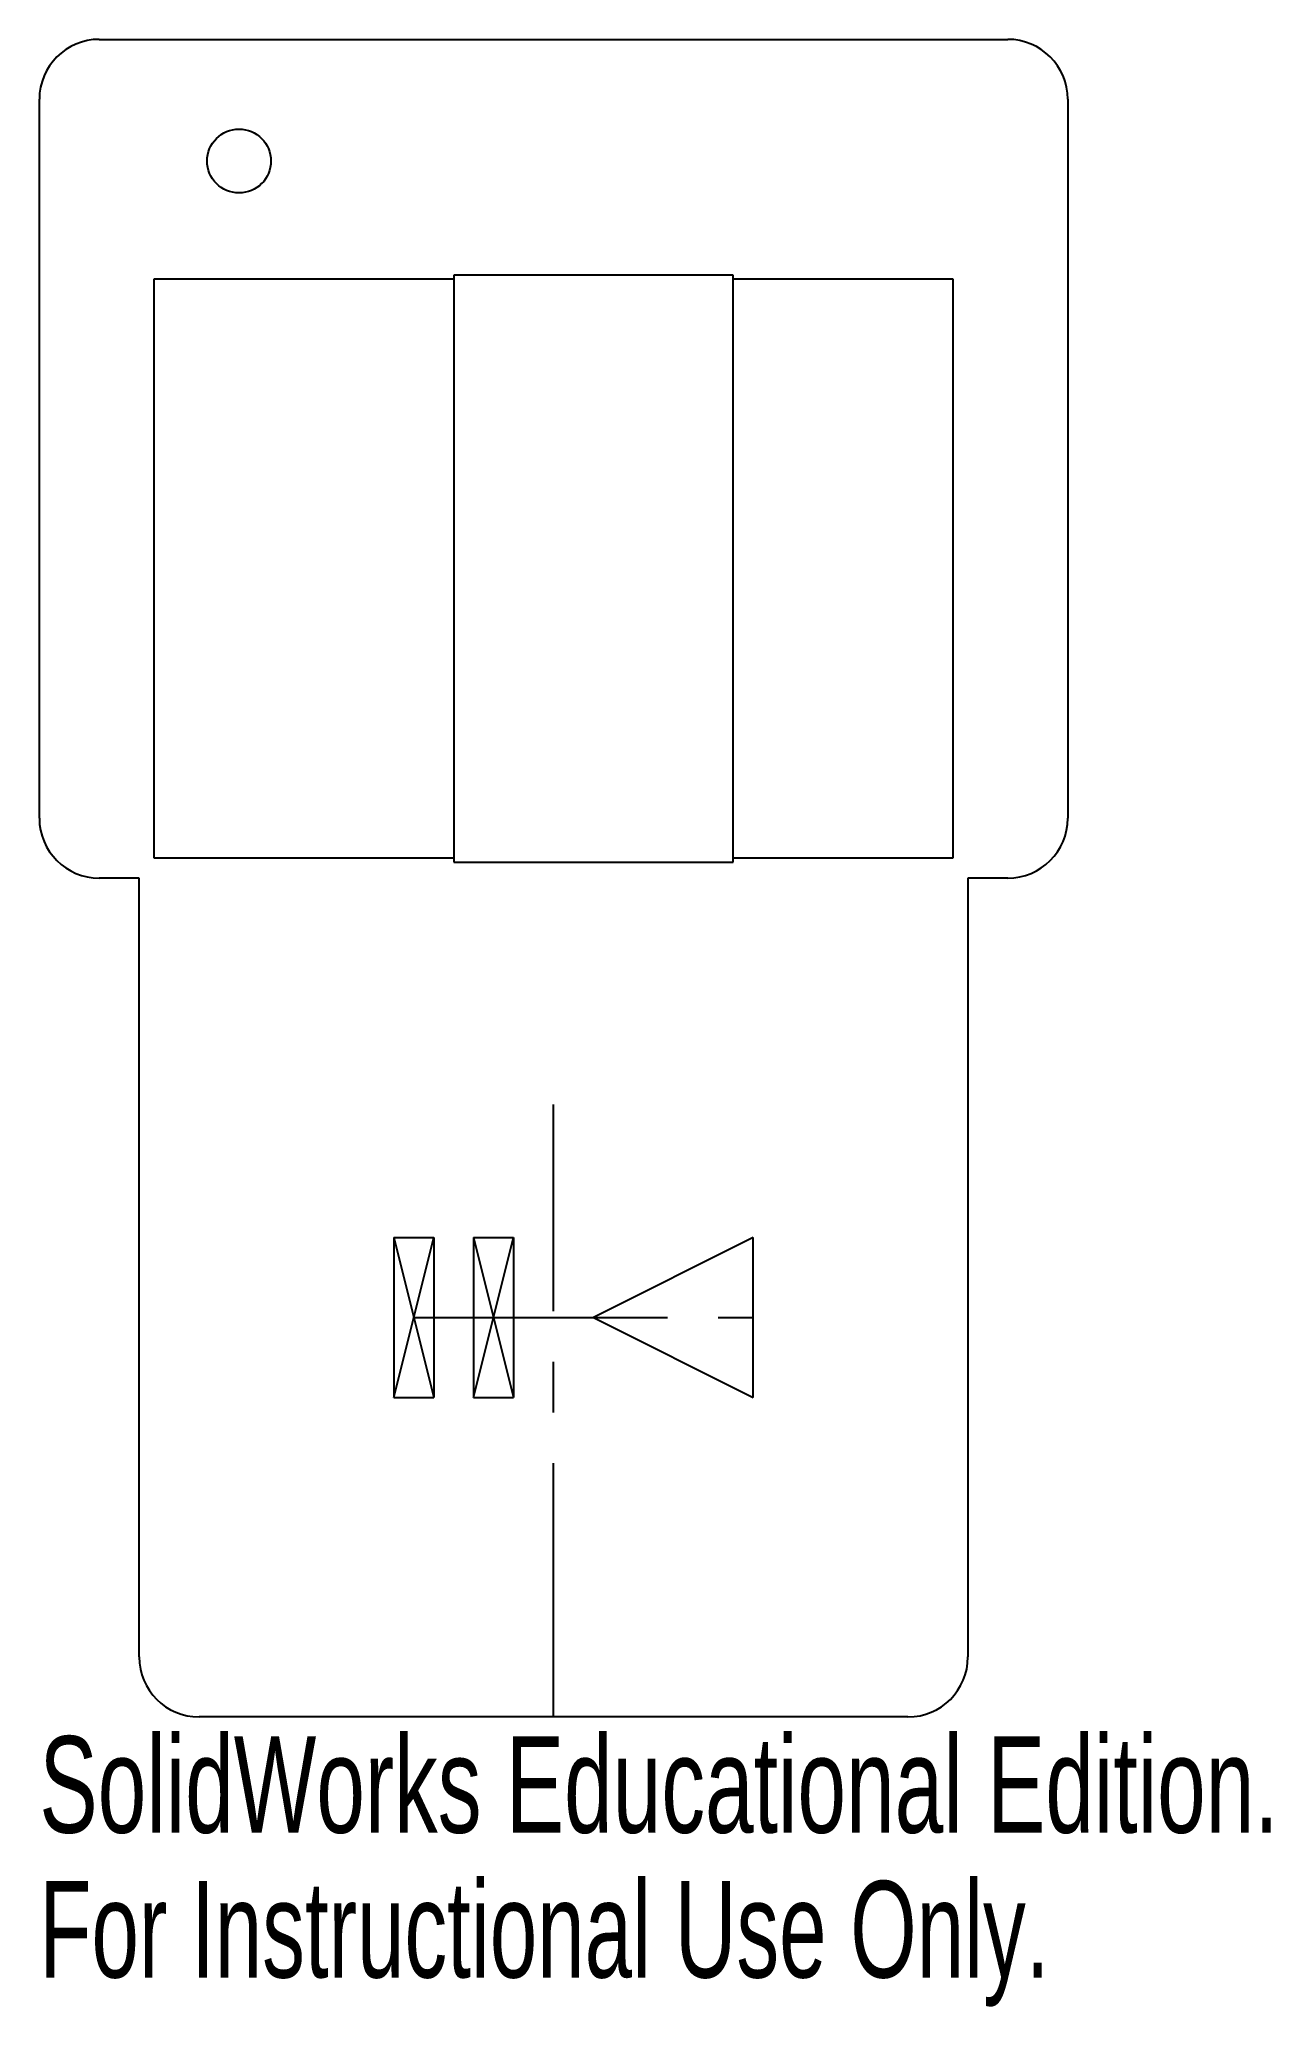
# Model space of a CAD drawing. Extents: x -25.8 to 35.9, y -56.5 to 42.
import ezdxf
from ezdxf.enums import TextEntityAlignment as Align

# ---------------------------------------------------------------- set-up
doc = ezdxf.new("R2010")
doc.units = 0
doc.header["$PDSIZE"] = -1
doc.linetypes.add('CENTERX2', pattern=[20.32, 12.7, -2.54, 2.54, -2.54])
doc.layers.get('0').update_dxf_attribs({"linetype": 'CONTINUOUS'})

msp = doc.modelspace()

# ---------------------------------------------------------------- linework, layer by layer
at = {"color": 7, "linetype": 'CONTINUOUS'}
for p, q in [((-22.75, 42), (22.75, 42)), ((-25.75, 3), (-25.75, 39)), ((25.75, 39), (25.75, 3)), ((-20, 1), (-20, 30)), ((-20, 30), (-5, 30)), ((9, 30.2), (-5, 30.2)), ((-5, 30.2), (-5, 0.8)), ((9, 0.8), (9, 30.2)), ((9, 30), (20, 30)), ((20, 30), (20, 1)), ((-5, 1), (-20, 1)), ((20, 1), (9, 1)), ((-20.75, 0), (-22.75, 0)), ((-20.75, -39), (-20.75, 0)), ((-5, 0.8), (9, 0.8)), ((20.75, 0), (20.75, -39)), ((22.75, 0), (20.75, 0)), ((-8, -18), (-6, -18)), ((-8, -18), (-8, -26)), ((-6, -18), (-6, -26)), ((-4, -18), (-2, -18)), ((-4, -18), (-4, -26)), ((-2, -18), (-2, -26)), ((10, -18), (2, -22)), ((10, -26), (10, -18)), ((2, -22), (10, -26)), ((-8, -26), (-6, -26)), ((-4, -26), (-2, -26)), ((17.75, -42), (-17.75, -42))]:
    msp.add_line(p, q, dxfattribs=at)
at = {"color": 7, "linetype": 'CENTERX2'}
for p, q in [((0, -42), (0, -11.32861)), ((-8, -18), (-6, -26)), ((-8, -26), (-6, -18)), ((-4, -18), (-2, -26)), ((-4, -26), (-2, -18)), ((-7, -22), (10, -22))]:
    msp.add_line(p, q, dxfattribs=at)
at = {"color": 7, "linetype": 'CONTINUOUS'}
msp.add_circle((-15.75, 35.90742), 1.6, dxfattribs=at)
for centre, start, end in [((-22.75, 39), 90, 180), ((22.75, 39), 0, 90), ((-22.75, 3), 180, 270), ((22.75, 3), 270, 0), ((-17.75, -39), 180, 270), ((17.75, -39), 270, 0)]:
    msp.add_arc(centre, 3, start, end, dxfattribs=at)
for p in [(-7, -22), (-3, -22)]:
    msp.add_point(p, dxfattribs=at)

# ---------------------------------------------------------------- texts
for s, width, p in [('SolidWorks Educational Edition.', 0.677419, (-25.75, -49.25043)), ('For Instructional Use Only.', 0.661111, (-25.75, -56.50086))]:
    msp.add_text(s, height=4.83362, dxfattribs=dict(at, width=width)).set_placement(p, align=Align.BOTTOM_LEFT)

doc.saveas('drawing.dxf')
